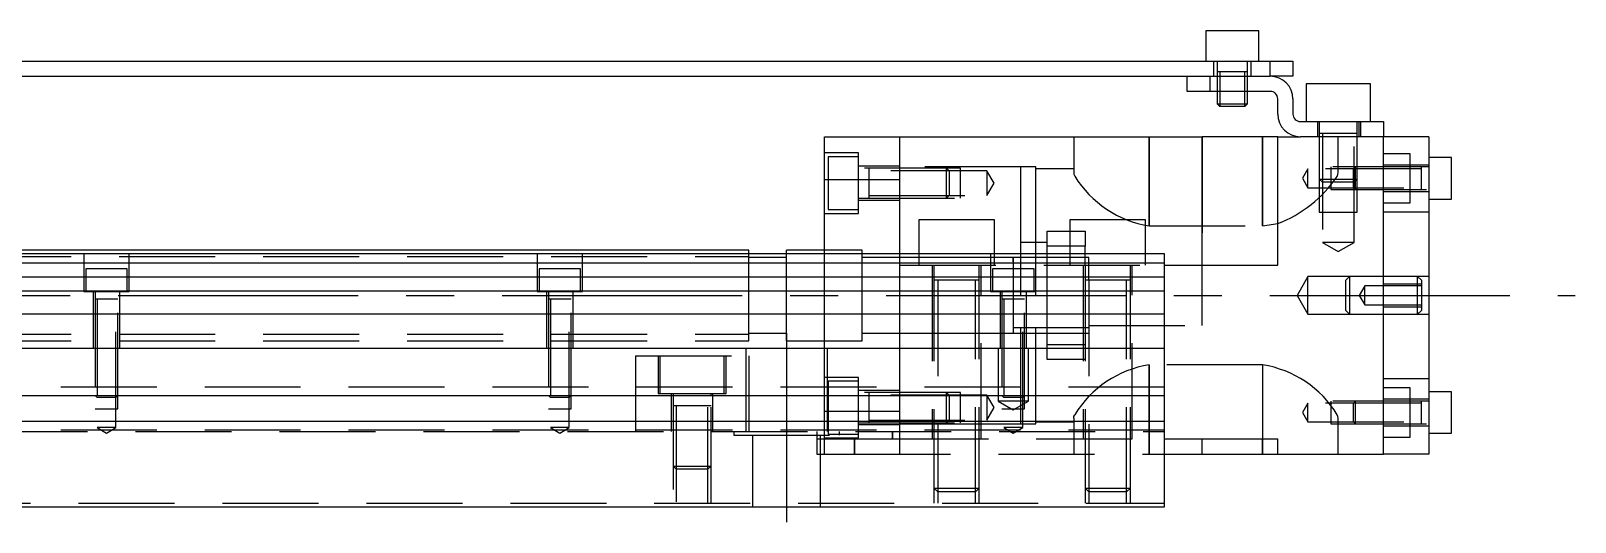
# Model space of a CAD drawing. Extents: x -28 to 673, y -277 to 112.
# Drawn here: x 327 to 531.3, y -243.2 to -178.2 of the extents above; entities that cross this region are included whole.
import ezdxf

# ---------------------------------------------------------------- set-up
doc = ezdxf.new("R2010")
doc.units = 0
doc.linetypes.add('CENTER', pattern=[50.8, 31.75, -6.35, 6.35, -6.35])
doc.linetypes.add('DASHED', pattern=[19.05, 12.7, -6.35])
doc.layers.get('0').update_dxf_attribs({"linetype": 'CONTINUOUS'})
doc.layers.add('CENTER', color=1, linetype='CENTER')

msp = doc.modelspace()

# ---------------------------------------------------------------- linework, layer by layer
at = {"color": 7, "linetype": 'CONTINUOUS'}
for p, q in [((489.5, -178.21), (482.5, -178.21)), ((482.5, -178.21), (482.5, -182.21)), ((489.5, -182.21), (489.5, -178.21)), ((322, -182.21), (491, -182.21)), ((491, -184.21), (491, -182.21)), ((491, -182.21), (494, -182.21)), ((494, -182.21), (494, -184.21)), ((322, -184.21), (483, -184.21)), ((480, -186.21), (480, -184.21)), ((483, -184.21), (483, -186.21)), ((483, -184.21), (491, -184.21)), ((483, -184.21), (491, -184.21)), ((494, -184.21), (491, -184.21)), ((504.25, -185.21), (495.75, -185.21)), ((495.75, -185.21), (495.75, -190.21)), ((504.25, -190.21), (504.25, -185.21)), ((483, -186.21), (480, -186.21)), ((491, -186.21), (483, -186.21)), ((484, -186.21), (484, -187.86)), ((484, -187.86), (488, -187.86)), ((484, -187.86), (484.35, -188.21)), ((484.35, -186.21), (484.35, -188.21)), ((487.65, -188.21), (487.65, -186.21)), ((487.65, -188.21), (488, -187.86)), ((488, -187.86), (488, -186.21)), ((492, -189.21), (492, -187.21)), ((494, -187.21), (494, -189.21)), ((487.65, -188.21), (484.35, -188.21)), ((495, -190.21), (503, -190.21)), ((503, -192.21), (503, -190.21)), ((503, -190.21), (506, -190.21)), ((506, -190.21), (506, -192.21)), ((432, -197.88029), (432, -192.21)), ((432, -192.21), (442, -192.21)), ((442, -192.21), (482, -192.21)), ((442, -207.71), (442, -192.21)), ((482, -209.21), (482, -192.21)), ((492, -192.21), (482, -192.21)), ((492, -209.21), (492, -192.21)), ((492, -192.21), (495, -192.21)), ((503, -192.21), (495, -192.21)), ((506, -192.21), (503, -192.21)), ((512, -192.21), (506, -192.21)), ((506, -234.21), (506, -192.21)), ((512, -192.21), (512, -234.21)), ((515, -194.96), (512, -194.96)), ((515, -200.46), (515, -194.96)), ((432, -207.71), (432, -197.88029)), ((432, -197.88029), (442, -197.88029)), ((512, -200.46), (515, -200.46)), ((454.5, -203.21), (444.5, -203.21)), ((444.5, -203.21), (444.5, -207.71)), ((454.5, -207.71), (454.5, -203.21)), ((474.5, -203.21), (464.5, -203.21)), ((464.5, -203.21), (464.5, -207.71)), ((474.5, -207.71), (474.5, -203.21)), ((422, -207.21), (315.5, -207.21)), ((477, -207.71), (315.5, -207.71)), ((422, -207.71), (422, -207.21)), ((427, -207.71), (427, -207.21)), ((432, -207.21), (427, -207.21)), ((457, -208.209994), (457, -209.21)), ((477, -241.21), (477, -207.71)), ((477, -208.962272), (315.5, -208.962272)), ((458, -208.96), (457, -208.96)), ((457, -209.21), (457, -209.71)), ((457, -209.71), (457, -212.71)), ((461.5, -208.96), (458, -208.96)), ((464.5, -208.96), (461.5, -208.96)), ((466.5, -208.96), (464.5, -208.96)), ((467, -208.96), (466.5, -208.96)), ((477, -209.21), (492, -209.21)), ((315.5, -210.73668), (477, -210.73668)), ((477, -212.633076), (315.5, -212.633076)), ((457, -212.71), (457, -213.410038)), ((457, -213.410038), (457, -218.210006)), ((477, -215.687372), (315.5, -215.687372)), ((457, -217.46), (467, -217.46)), ((17, -220.21), (477, -220.21)), ((477, -226.51), (17, -226.51)), ((515, -225.96), (512, -225.96)), ((515, -231.46), (515, -225.96)), ((477, -229.91), (17, -229.91)), ((477, -232.21), (492, -232.21)), ((482, -234.21), (482, -232.21)), ((492, -234.21), (492, -232.21)), ((512, -231.46), (515, -231.46)), ((477, -234.21), (482, -234.21)), ((482, -234.21), (492, -234.21)), ((492, -234.21), (506, -234.21)), ((512, -234.21), (506, -234.21)), ((17, -241.21), (477, -241.21))]:
    msp.add_line(p, q, dxfattribs=at)
at = {"color": 3, "linetype": 'DASHED'}
for p, q in [((483.5, -182.21), (483.5, -184.21)), ((488.000006, -183.61), (483.999994, -183.61)), ((488.000006, -183.61), (483.999994, -183.61)), ((484, -182.21), (484, -186.21)), ((484.35, -183.61), (484.35, -186.21)), ((487.65, -186.21), (487.65, -183.61)), ((488, -186.21), (488, -182.21)), ((488.5, -184.21), (488.5, -182.21)), ((480, -184.21), (483, -184.21)), ((484.000006, -184.21), (484.000006, -186.21)), ((487.999994, -186.21), (487.999994, -184.21)), ((497.25, -190.21), (497.25, -192.21)), ((502.500006, -191.81), (497.499994, -191.81)), ((497.500006, -190.21), (497.500006, -202.21)), ((497.9, -191.81), (497.9, -206.21)), ((502.1, -206.21), (502.1, -191.81)), ((502.499994, -202.21), (502.499994, -190.21)), ((502.75, -192.21), (502.75, -190.21)), ((465, -192.21), (465, -196.944622)), ((475, -204.014212), (475, -192.21)), ((475, -192.21), (475, -204.014212)), ((482, -192.21), (482, -209.21)), ((490, -192.21), (490, -204.014212)), ((490, -204.014212), (490, -192.21)), ((500, -196.944622), (500, -192.21)), ((436.5, -194.360758), (432, -194.360758)), ((432.5, -194.860758), (432.5, -198.360758)), ((436.5, -194.860758), (432.5, -194.860758)), ((436.5, -202.360758), (436.5, -194.360758)), ((442, -196.110758), (436.5, -196.110758)), ((509.5, -194.46), (506, -194.46)), ((512, -195.96), (506, -195.96)), ((509.5, -200.96), (509.5, -194.46)), ((450, -196.360762), (436.5, -196.360762)), ((437.9, -196.360752), (437.9, -200.360762)), ((437.9, -196.360752), (437.9, -200.360762)), ((453.5, -196.710758), (437.9, -196.710758)), ((458, -196.21), (442, -196.21)), ((448.15, -198.360758), (448.15, -196.360758)), ((448.5, -196.710758), (448.15, -196.360758)), ((448.5, -196.710758), (448.5, -198.360758)), ((450, -200.360752), (450, -196.360762)), ((453.5, -196.710758), (453.5, -198.360758)), ((454.452628, -198.360758), (453.5, -196.710758)), ((458, -207.71), (458, -196.21)), ((460, -196.21), (458, -196.21)), ((460, -207.71), (460, -196.21)), ((465, -196.46), (460, -196.46)), ((465, -196.944622), (465.03311, -197.166202)), ((465.03311, -197.166202), (465.13006, -197.42654)), ((496, -196.46), (495.278312, -197.71)), ((495.278312, -197.71), (496, -198.96)), ((496, -198.96), (496, -196.46)), ((511, -196.46), (496, -196.46)), ((497.5, -197.81), (502.5, -197.81)), ((497.5, -197.81), (497.9, -198.21)), ((502.1, -198.21), (497.9, -198.21)), ((499, -196.210006), (499, -199.209994)), ((512, -196.210006), (499, -196.210006)), ((499.840926, -197.487602), (499.9594, -197.192522)), ((499.9594, -197.192522), (500, -196.944622)), ((502.25, -196.21), (502, -196.46)), ((502, -198.96), (502, -196.46)), ((502.1, -198.21), (502.5, -197.81)), ((502.25, -196.21), (502.25, -199.21)), ((511, -199.210006), (511, -196.209994)), ((432.5, -198.360758), (432.5, -201.860758)), ((437.9, -200.010758), (453.5, -200.010758)), ((448.15, -200.360758), (448.15, -198.360758)), ((448.15, -200.360758), (448.5, -200.010758)), ((448.5, -198.360758), (448.5, -200.010758)), ((453.5, -198.360758), (453.5, -200.010758)), ((453.5, -200.010758), (454.452628, -198.360758)), ((496, -198.96), (511, -198.96)), ((499, -199.209994), (512, -199.209994)), ((502, -198.96), (502.25, -199.21)), ((506, -199.46), (512, -199.46)), ((432.5, -201.860758), (436.5, -201.860758)), ((436.5, -200.360752), (450, -200.360752)), ((436.5, -200.610758), (442, -200.610758)), ((497.500006, -202.21), (502.499994, -202.21)), ((506, -200.96), (509.5, -200.96)), ((512, -202.21), (506, -202.21)), ((432, -202.360758), (436.5, -202.360758)), ((475, -204.014212), (490, -204.014212)), ((490, -204.014212), (492.000156, -203.7137)), ((461.5, -206.21), (458, -206.21)), ((461.5, -204.71), (464.5, -204.71)), ((461.5, -206.71), (461.5, -204.71)), ((464.5, -204.71), (466.5, -204.71)), ((466.5, -204.71), (466.5, -206.71)), ((500, -206.21), (497.9, -206.21)), ((497.9, -206.21), (500, -207.422436)), ((502.1, -206.21), (500, -206.21)), ((500, -207.422436), (502.1, -206.21)), ((72, -208.085), (422, -208.085)), ((334, -207.71), (334, -212.71)), ((340, -212.71), (340, -207.71)), ((394, -207.71), (394, -212.71)), ((400, -212.71), (400, -207.71)), ((422, -213.21), (422, -207.71)), ((427, -208.21), (422, -208.21)), ((427, -213.21), (427, -207.71)), ((437, -207.21), (432, -207.21)), ((432, -220.21), (432, -207.71)), ((437, -207.71), (437, -207.21)), ((437, -213.21), (437, -207.71)), ((442, -208.21), (437, -208.21)), ((442, -209.21), (442, -207.71)), ((444.5, -208.21), (442, -208.21)), ((444.5, -207.71), (444.5, -209.21)), ((454.5, -208.21), (444.5, -208.21)), ((454, -207.71), (454, -212.71)), ((454.5, -209.21), (454.5, -207.71)), ((457, -208.21), (454.5, -208.21)), ((457, -208.21), (456.995, -208.21)), ((457, -208.21), (457, -208.774922)), ((457, -208.211002), (457, -208.21)), ((458, -208.21), (457, -208.21)), ((457.005, -208.21), (457, -208.21)), ((457, -208.774038), (457, -208.211002)), ((458, -209.21), (458, -207.71)), ((461.5, -208.21), (458, -208.21)), ((460, -212.71), (460, -207.71)), ((464.5, -206.71), (461.5, -206.71)), ((461.5, -207.71), (461.5, -206.71)), ((461.5, -209.21), (461.5, -207.71)), ((464.5, -208.21), (461.5, -208.21)), ((466.5, -206.71), (464.5, -206.71)), ((464.5, -207.71), (464.5, -209.21)), ((466.5, -208.21), (464.5, -208.21)), ((466.5, -207.71), (466.5, -206.71)), ((466.5, -209.21), (466.5, -207.71)), ((467, -208.21), (466.5, -208.21)), ((467, -209.21), (467, -208.21)), ((474.5, -209.21), (474.5, -207.71)), ((339.75, -209.71), (334.25, -209.71)), ((334.25, -209.71), (334.25, -212.71)), ((339.75, -212.71), (339.75, -209.71)), ((399.75, -209.71), (394.25, -209.71)), ((394.25, -209.71), (394.25, -212.71)), ((399.75, -212.71), (399.75, -209.71)), ((442, -220.21), (442, -209.21)), ((442, -209.21), (477, -209.21)), ((446.25, -209.21), (446.25, -232.21)), ((446.500006, -209.21), (446.500006, -240.71)), ((452.499994, -240.71), (452.499994, -209.21)), ((452.75, -232.21), (452.75, -209.21)), ((459.75, -209.71), (454.25, -209.71)), ((454.25, -209.71), (454.25, -212.71)), ((457, -208.774922), (457, -209.209226)), ((457, -209.209226), (457, -209.609154)), ((458, -209.71), (458, -209.21)), ((458, -212.71), (458, -209.71)), ((459.75, -212.71), (459.75, -209.71)), ((461.5, -219.71), (461.5, -209.21)), ((466.25, -209.21), (466.25, -232.21)), ((466.500006, -209.21), (466.500006, -240.71)), ((467, -211.21), (467, -209.21)), ((472.499994, -240.71), (472.499994, -209.21)), ((472.75, -232.21), (472.75, -209.21)), ((482, -213.21), (482, -209.21)), ((452.500006, -211.21), (446.499994, -211.21)), ((447, -211.21), (447, -240.71)), ((452, -240.71), (452, -211.21)), ((457, -211.109918), (457, -212.709894)), ((472.500006, -211.21), (466.499994, -211.21)), ((467, -211.21), (467, -240.71)), ((472, -240.71), (472, -211.21)), ((496, -210.71), (494.556624, -213.21)), ((496, -215.71), (496, -210.71)), ((501.5, -210.71), (496, -210.71)), ((501.5, -210.71), (501, -211.21)), ((501, -215.21), (501, -211.21)), ((501.5, -210.71), (501.5, -215.71)), ((506, -210.71), (501.5, -210.71)), ((503.5, -211.96), (502.778312, -213.21)), ((503.5, -214.46), (503.5, -211.96)), ((506, -211.96), (503.5, -211.96)), ((510.5, -210.71), (506, -210.71)), ((511, -211.710006), (506, -211.710006)), ((511, -211.96), (506, -211.96)), ((510.5, -215.71), (510.5, -210.71)), ((511, -211.21), (510.5, -210.71)), ((512, -210.71), (510.5, -210.71)), ((511, -211.21), (511, -215.21)), ((334, -212.71), (340, -212.71)), ((335.25, -212.71), (335.25, -220.21)), ((335.5, -212.71), (335.5, -228.21)), ((338.5, -213.71), (335.5, -213.71)), ((335.75, -213.71), (335.75, -230.71)), ((338.25, -230.71), (338.25, -213.71)), ((338.5, -228.21), (338.5, -212.71)), ((338.5, -213.71), (338.5, -213.705)), ((338.5, -213.715), (338.5, -213.71)), ((338.75, -220.21), (338.75, -212.71)), ((394, -212.71), (400, -212.71)), ((395.25, -212.71), (395.25, -220.21)), ((395.5, -212.71), (395.5, -228.21)), ((398.5, -213.71), (395.5, -213.71)), ((395.75, -213.71), (395.75, -230.71)), ((398.25, -230.71), (398.25, -213.71)), ((398.5, -228.21), (398.5, -212.71)), ((398.5, -213.71), (398.5, -213.705)), ((398.5, -213.715), (398.5, -213.71)), ((398.75, -220.21), (398.75, -212.71)), ((422, -219.21), (422, -213.21)), ((427, -219.21), (427, -213.21)), ((437, -219.21), (437, -213.21)), ((454, -212.71), (460, -212.71)), ((455.25, -212.71), (455.25, -220.21)), ((455.5, -212.71), (455.5, -228.21)), ((458.5, -213.71), (455.5, -213.71)), ((455.75, -213.71), (455.75, -230.71)), ((457, -212.709894), (457, -213.009992)), ((457, -213.009992), (457, -213.410036)), ((457, -213.410036), (457, -217.64509)), ((458, -213.21), (458, -212.71)), ((458, -230.21), (458, -213.21)), ((458.25, -230.71), (458.25, -213.71)), ((458.5, -228.21), (458.5, -212.71)), ((458.5, -213.71), (458.5, -213.705)), ((458.5, -213.715), (458.5, -213.71)), ((458.75, -220.21), (458.75, -212.71)), ((460, -213.21), (460, -212.71)), ((460, -230.21), (460, -213.21)), ((482, -217.21), (482, -213.21)), ((494.556624, -213.21), (496, -215.71)), ((502.778312, -213.21), (503.5, -214.46)), ((503.5, -214.46), (506, -214.46)), ((506, -214.46), (511, -214.46)), ((496, -215.71), (501.5, -215.71)), ((501, -215.21), (501.5, -215.71)), ((501.5, -215.71), (506, -215.71)), ((506, -214.709994), (511, -214.709994)), ((506, -215.71), (510.5, -215.71)), ((510.5, -215.71), (511, -215.21)), ((510.5, -215.71), (512, -215.71)), ((72, -218.335), (422, -218.335)), ((422, -218.21), (427, -218.21)), ((437, -218.21), (442, -218.21)), ((442, -218.21), (446.5, -218.21)), ((446.5, -218.21), (457.005, -218.21)), ((456.995, -218.21), (466.5, -218.21)), ((457, -217.64509), (457, -218.208998)), ((457, -218.208998), (457, -218.21)), ((457.005, -218.21), (466.5, -218.21)), ((466.5, -218.21), (467, -218.21)), ((467, -217.21), (482, -217.21)), ((72, -219.21), (422, -219.21)), ((421.638098, -231.21), (421.638098, -220.21)), ((427, -219.21), (432, -219.21)), ((432, -219.21), (437, -219.21)), ((432, -226.51), (432, -220.21)), ((432.361902, -220.21), (432.361902, -231.21)), ((442, -226.51), (442, -220.21)), ((455, -220.21), (455, -227.21)), ((459, -227.21), (459, -220.21)), ((461.5, -219.71), (466.5, -219.71)), ((461.5, -221.71), (461.5, -219.71)), ((407, -221.21), (407, -231.21)), ((407, -221.21), (422, -221.21)), ((410, -221.21), (410, -226.21)), ((410.25, -221.21), (410.25, -226.21)), ((418.75, -226.21), (418.75, -221.21)), ((419, -226.21), (419, -221.21)), ((422, -221.21), (422, -231.21)), ((466.5, -221.71), (461.5, -221.71)), ((490, -222.405788), (475, -222.405788)), ((475, -234.21), (475, -222.405788)), ((475, -222.405788), (475, -232.21)), ((490, -222.405788), (490, -234.21)), ((436.5, -224.059242), (432, -224.059242)), ((432.5, -224.559242), (432.5, -226.51)), ((436.5, -224.559242), (432.5, -224.559242)), ((436.5, -232.059242), (436.5, -224.059242)), ((506, -224.21), (512, -224.21)), ((477, -225.36), (17, -225.36)), ((335.5, -226.46), (338.5, -226.46)), ((335.5, -226.46), (335.55, -226.51)), ((335.500006, -226.460006), (335.500006, -226.51)), ((335.55, -226.51), (335.75, -226.71)), ((338.25, -226.71), (335.75, -226.71)), ((338.25, -226.71), (338.45, -226.51)), ((338.45, -226.51), (338.5, -226.46)), ((338.499994, -226.51), (338.499994, -226.460006)), ((395.5, -226.46), (398.5, -226.46)), ((395.5, -226.46), (395.55, -226.51)), ((395.500006, -226.460006), (395.500006, -226.51)), ((395.55, -226.51), (395.75, -226.71)), ((398.25, -226.71), (395.75, -226.71)), ((398.25, -226.71), (398.45, -226.51)), ((398.45, -226.51), (398.5, -226.46)), ((398.499994, -226.51), (398.499994, -226.460006)), ((410, -226.21), (419, -226.21)), ((411.75, -226.21), (411.75, -231.21)), ((412, -226.21), (412, -226.51)), ((412.000006, -226.21), (412.000006, -240.71)), ((416.999994, -240.71), (416.999994, -226.21)), ((417, -226.51), (417, -226.21)), ((417.25, -231.21), (417.25, -226.21)), ((432, -228.53971), (432, -226.51)), ((432.5, -226.51), (432.5, -228.059242)), ((442, -225.809242), (436.5, -225.809242)), ((450, -226.059248), (436.5, -226.059248)), ((437.9, -226.059238), (437.9, -230.059248)), ((453.5, -226.409242), (437.9, -226.409242)), ((442, -229.91), (442, -226.51)), ((448.15, -228.059242), (448.15, -226.059242)), ((448.5, -226.409242), (448.15, -226.059242)), ((448.5, -226.409242), (448.5, -228.059242)), ((450, -230.059238), (450, -226.059248)), ((453.5, -226.409242), (453.5, -228.059242)), ((454.452628, -228.059242), (453.5, -226.409242)), ((455.5, -226.46), (458.5, -226.46)), ((455.5, -226.46), (455.55, -226.51)), ((455.500006, -226.460006), (455.500006, -226.51)), ((455.55, -226.51), (455.75, -226.71)), ((458.25, -226.71), (455.75, -226.71)), ((458.25, -226.71), (458.45, -226.51)), ((458.45, -226.51), (458.5, -226.46)), ((458.499994, -226.51), (458.499994, -226.460006)), ((509.5, -225.46), (506, -225.46)), ((509.5, -231.96), (509.5, -225.46)), ((335.5, -228.21), (338.5, -228.21)), ((395.5, -228.21), (398.5, -228.21)), ((417.000006, -227.81), (411.999994, -227.81)), ((412.4, -227.81), (412.4, -240.71)), ((416.6, -240.71), (416.6, -227.81)), ((432, -228.53971), (442, -228.53971)), ((432, -229.91), (432, -228.53971)), ((432.5, -228.059242), (432.5, -229.91)), ((448.15, -230.059242), (448.15, -228.059242)), ((448.5, -228.059242), (448.5, -229.709242)), ((453.5, -228.059242), (453.5, -229.709242)), ((453.5, -229.709242), (454.452628, -228.059242)), ((459, -227.21), (455, -227.21)), ((455, -227.21), (457, -228.3647)), ((455.5, -228.21), (458.5, -228.21)), ((457, -228.3647), (459, -227.21)), ((496, -227.46), (495.278312, -228.71)), ((495.278312, -228.71), (496, -229.96)), ((496, -229.96), (496, -227.46)), ((511, -227.46), (496, -227.46)), ((499, -227.210006), (499, -230.209994)), ((512, -227.210006), (499, -227.210006)), ((502.25, -227.21), (502, -227.46)), ((502, -229.96), (502, -227.46)), ((502.25, -227.21), (502.25, -230.21)), ((512, -226.96), (506, -226.96)), ((511, -230.210006), (511, -227.209994)), ((338.25, -230.71), (335.75, -230.71)), ((335.75, -230.71), (337, -231.431688)), ((337, -231.431688), (338.25, -230.71)), ((398.25, -230.71), (395.75, -230.71)), ((395.75, -230.71), (397, -231.431688)), ((397, -231.431688), (398.25, -230.71)), ((432, -231.21), (432, -229.91)), ((432.5, -229.91), (432.5, -231.21)), ((436.5, -230.059238), (450, -230.059238)), ((436.5, -230.309242), (442, -230.309242)), ((437.9, -229.709242), (453.5, -229.709242)), ((442, -232.21), (442, -229.91)), ((442, -230.21), (446.5, -230.21)), ((446.5, -230.21), (458, -230.21)), ((448.15, -230.059242), (448.5, -229.709242)), ((458.25, -230.71), (455.75, -230.71)), ((455.75, -230.71), (457, -231.431688)), ((457, -231.431688), (458.25, -230.71)), ((458, -230.21), (460, -230.21)), ((460, -229.96), (465, -229.96)), ((465, -229.475378), (465.03311, -229.253798)), ((465, -229.475378), (465, -234.21)), ((465.03311, -229.253798), (465.13006, -228.99346)), ((496, -229.96), (511, -229.96)), ((499, -230.209994), (512, -230.209994)), ((499.96689, -229.253798), (499.86994, -228.99346)), ((500, -229.475378), (499.96689, -229.253798)), ((500, -234.21), (500, -229.475378)), ((502, -229.96), (502.25, -230.21)), ((506, -230.46), (512, -230.46)), ((477, -231.06), (17, -231.06)), ((17, -231.21), (477, -231.21)), ((420, -231.21), (420, -231.71)), ((420, -231.71), (434, -231.71)), ((422.5, -231.71), (422.5, -241.21)), ((431, -231.21), (431, -232.21)), ((431, -232.21), (441, -232.21)), ((431, -232.21), (431, -234.21)), ((431.5, -241.21), (431.5, -231.71)), ((432, -234.21), (432, -231.21)), ((432, -232.059242), (436.5, -232.059242)), ((432.5, -231.21), (432.5, -231.559242)), ((432.5, -231.559242), (436.5, -231.559242)), ((434, -231.71), (434, -231.21)), ((436, -234.21), (436, -232.21)), ((436, -232.21), (436, -234.21)), ((441, -232.21), (441, -231.21)), ((441, -231.21), (441, -232.21)), ((441, -232.21), (477, -232.21)), ((442, -234.21), (442, -232.21)), ((475, -232.21), (475, -234.21)), ((490, -234.21), (490, -232.21)), ((506, -231.96), (509.5, -231.96)), ((431, -234.21), (436, -234.21)), ((436, -234.21), (477, -234.21)), ((412, -235.81), (417, -235.81)), ((412, -235.81), (412.4, -236.21)), ((416.6, -236.21), (412.4, -236.21)), ((416.6, -236.21), (417, -235.81)), ((446.5, -238.71), (452.5, -238.71)), ((446.5, -238.71), (447, -239.21)), ((452, -239.21), (452.5, -238.71)), ((466.5, -238.71), (472.5, -238.71)), ((466.5, -238.71), (467, -239.21)), ((472, -239.21), (472.5, -238.71)), ((28.499992, -240.71), (477, -240.71)), ((452, -239.21), (447, -239.21)), ((472, -239.21), (467, -239.21))]:
    msp.add_line(p, q, dxfattribs=at)
at = {"color": 7, "linetype": 'CONTINUOUS'}
for centre, radius, start, end in [((491, -187.21), 3, 0, 90), ((491, -187.21), 1, 0, 90), ((495, -189.21), 3, 180, 270), ((495, -189.21), 1, 180, 270)]:
    msp.add_arc(centre, radius, start, end, dxfattribs=at)
at = {"color": 3, "linetype": 'DASHED'}
for centre, radius, start, end in [((477.201275, -190.028539), 14.157848, 211.50258976, 261.05531002), ((486.046423, -188.165785), 16.648862, 290.9532474, 325.95062329), ((477.201275, -236.391461), 14.157848, 98.94468998, 148.49741024), ((487.798725, -236.391461), 14.157848, 31.50258976, 81.05531002)]:
    msp.add_arc(centre, radius, start, end, dxfattribs=at)
at = {"layer": 'CENTER', "color": 1, "linetype": 'CENTER'}
for p, q in [((-17.038029, -213.21), (531.347774, -213.21)), ((427, -218.21), (427, -243.21))]:
    msp.add_line(p, q, dxfattribs=at)

doc.saveas('drawing.dxf')
